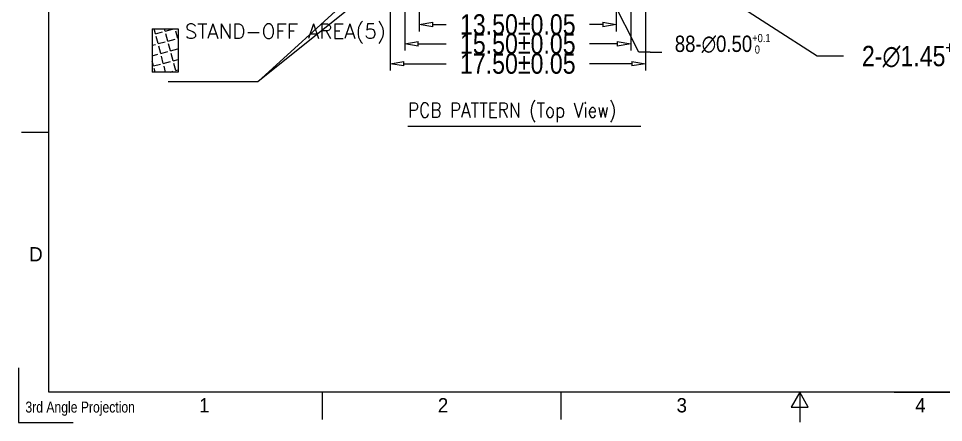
# Model space of a CAD drawing. Header units: millimetres. Extents: x 2405 to 2512, y -828 to -753.
# Drawn here: x 2405.4 to 2468.8, y -828.3 to -800.7 of the extents above; entities that cross this region are included whole.
import ezdxf

# ---------------------------------------------------------------- set-up
doc = ezdxf.new("R2010")
doc.units = ezdxf.units.MM
doc.header["$LTSCALE"] = 30.734
doc.header["$PDMODE"] = 3
doc.header["$PDSIZE"] = 8
doc.linetypes.add('HIDDEN', pattern=[0.2, 0.1, -0.1])
doc.layers.get('0').update_dxf_attribs({"linetype": 'CONTINUOUS'})
doc.layers.get('Defpoints').update_dxf_attribs({"linetype": 'CONTINUOUS'})
doc.layers.add('DIM', color=3, linetype='CONTINUOUS')
doc.layers.add('TuKuang', color=7, linetype='CONTINUOUS')
doc.styles.add('1', font='romans.shx', dxfattribs={"height": 2.5})
doc.styles.add('ROMANS', font='romans.shx')
doc.styles.get("Standard").update_dxf_attribs({"font": 'txt', "width": 0.85})
doc.dimstyles.get("Standard").update_dxf_attribs({"dimscale": 0.97, "dimtxt": 2, "dimasz": 1.2, "dimexe": 0.5, "dimexo": 0.5, "dimgap": 0.5, "dimtad": 0, "dimtoh": 1, "dimzin": 1, "dimdsep": 46, "dimtxsty": 'Standard', "dimblk": 'CLOSEDBLANK', "dimcen": 0.5, "dimclrd": 3, "dimclre": 3, "dimclrt": 4, "dimadec": 0, "dimazin": 0, "dimtp": 0.05, "dimtm": 0.05, "dimtfac": 1, "dimtofl": 0, "dimtmove": 0, "dimatfit": 3, "dimldrblk": 'CLOSEDBLANK', "dimfxl": 1, "dimtolj": 1, "dimtzin": 0, "dimlwd": 5, "dimlwe": 5, "dimarcsym": 0})

# ---------------------------------------------------------------- blocks, each defined once
blk = doc.blocks.new('_CLOSEDBLANK')
at = {"color": 0, "linetype": 'ByBlock'}
for p, q in [((-1, 0.167), (0, 0)), ((-1, 0.167), (-1, -0.167)), ((0, 0), (-1, -0.167))]:
    blk.add_line(p, q, dxfattribs=at)
blk = doc.blocks.new('*D9')
at = {"layer": 'Defpoints', "color": 0, "linetype": 'ByBlock', "transparency": 16777216}
for p in [(2446.334, -792.74), (2432.834, -793.24), (2446.334, -801.084)]:
    blk.add_point(p, dxfattribs=at)
at = {"layer": 'DIM', "color": 3, "linetype": 'ByBlock', "lineweight": 5, "transparency": 16777216}
for p, q in [((2432.834, -793.705), (2432.834, -801.548)), ((2446.334, -793.205), (2446.334, -801.548)), ((2433.764, -801.084), (2434.673, -801.084)), ((2445.404, -801.084), (2444.495, -801.084))]:
    blk.add_line(p, q, dxfattribs=at)
at = {"layer": 'DIM', "color": 3, "linetype": 'ByBlock', "lineweight": 5, "transparency": 16777216, "xscale": 0.93, "yscale": 0.93, "zscale": 0.93, "rotation": 180}
blk.add_blockref('_CLOSEDBLANK', (2432.834, -801.084), dxfattribs=at)
at = {"layer": 'DIM', "color": 3, "linetype": 'ByBlock', "lineweight": 5, "transparency": 16777216, "xscale": 0.93, "yscale": 0.93, "zscale": 0.93}
blk.add_blockref('_CLOSEDBLANK', (2446.334, -801.084), dxfattribs=at)
at = {"layer": 'DIM', "color": 4, "linetype": 'ByBlock', "transparency": 16777216, "insert": (2439.584, -801.084), "char_height": 1.395, "attachment_point": 5}
blk.add_mtext('\\A1;13.50±0.05', dxfattribs=at)
blk = doc.blocks.new('*D13')
at = {"layer": 'Defpoints', "color": 0, "linetype": 'ByBlock', "transparency": 16777216}
for p in [(2431.834, -792.715), (2447.334, -793.24), (2447.334, -802.4)]:
    blk.add_point(p, dxfattribs=at)
at = {"layer": 'DIM', "color": 3, "linetype": 'ByBlock', "lineweight": 5, "transparency": 16777216}
for p, q in [((2431.834, -793.18), (2431.834, -802.865)), ((2447.334, -793.705), (2447.334, -802.865)), ((2432.764, -802.4), (2434.673, -802.4)), ((2446.404, -802.4), (2444.495, -802.4))]:
    blk.add_line(p, q, dxfattribs=at)
at = {"layer": 'DIM', "color": 3, "linetype": 'ByBlock', "lineweight": 5, "transparency": 16777216, "xscale": 0.93, "yscale": 0.93, "zscale": 0.93, "rotation": 180}
blk.add_blockref('_CLOSEDBLANK', (2431.834, -802.4), dxfattribs=at)
at = {"layer": 'DIM', "color": 3, "linetype": 'ByBlock', "lineweight": 5, "transparency": 16777216, "xscale": 0.93, "yscale": 0.93, "zscale": 0.93}
blk.add_blockref('_CLOSEDBLANK', (2447.334, -802.4), dxfattribs=at)
at = {"layer": 'DIM', "color": 4, "linetype": 'ByBlock', "transparency": 16777216, "insert": (2439.584, -802.4), "char_height": 1.395, "attachment_point": 5}
blk.add_mtext('\\A1;15.50±0.05', dxfattribs=at)
blk = doc.blocks.new('*D14')
at = {"layer": 'Defpoints', "color": 0, "linetype": 'ByBlock', "transparency": 16777216}
for p in [(2430.834, -793.74), (2448.334, -793.74), (2448.334, -803.765)]:
    blk.add_point(p, dxfattribs=at)
at = {"layer": 'DIM', "color": 3, "linetype": 'ByBlock', "lineweight": 5, "transparency": 16777216}
for p, q in [((2430.834, -794.205), (2430.834, -804.23)), ((2448.334, -794.205), (2448.334, -804.23)), ((2431.764, -803.765), (2434.673, -803.765)), ((2447.404, -803.765), (2444.495, -803.765))]:
    blk.add_line(p, q, dxfattribs=at)
at = {"layer": 'DIM', "color": 3, "linetype": 'ByBlock', "lineweight": 5, "transparency": 16777216, "xscale": 0.93, "yscale": 0.93, "zscale": 0.93, "rotation": 180}
blk.add_blockref('_CLOSEDBLANK', (2430.834, -803.765), dxfattribs=at)
at = {"layer": 'DIM', "color": 3, "linetype": 'ByBlock', "lineweight": 5, "transparency": 16777216, "xscale": 0.93, "yscale": 0.93, "zscale": 0.93}
blk.add_blockref('_CLOSEDBLANK', (2448.334, -803.765), dxfattribs=at)
at = {"layer": 'DIM', "color": 4, "linetype": 'ByBlock', "transparency": 16777216, "insert": (2439.584, -803.765), "char_height": 1.395, "attachment_point": 5}
blk.add_mtext('\\A1;17.50±0.05', dxfattribs=at)
blk = doc.blocks.new('asdf456')
at = {"color": 8}
for p, q in [((1449.22, 15.77), (1448.09, 13.81)), ((1450.34, 13.81), (1449.22, 15.77)), ((1448.09, 13.81), (1450.34, 13.81))]:
    blk.add_line(p, q, dxfattribs=at)
at = {"layer": 'TuKuang', "color": 8}
for p, q in [((1350.05, 15.77), (1350.05, 152.96)), ((1350.05, 50.07), (1346.44, 50.07)), ((1548.39, 15.77), (1350.05, 15.77)), ((1386.16, 15.77), (1386.16, 12.16)), ((1417.69, 15.77), (1417.69, 12.16)), ((1449.22, 15.77), (1449.22, 11.8))]:
    blk.add_line(p, q, dxfattribs=at)
blk.add_lwpolyline([(1346.05, 18.99), (1346.05, 11.77), (1353.27, 11.77)], dxfattribs=at)
at = {"color": 8, "char_height": 1.8844, "attachment_point": 1, "style": '1'}
for s, insert, width in [('{\\f@Gulim|b0|i0|c134|p34;D}', (1347.46, 34.93), 9.0416), ('{\\f@Gulim|b0|i0|c0|p34;1}', (1369.9, 14.99), 8.3008), ('{\\f@Gulim|b0|i0|c134|p34;2}', (1401.43, 14.99), 8.3008), ('{\\f@Gulim|b0|i0|c134|p34;3}', (1432.96, 14.99), 8.3008), ('{\\f@Gulim|b0|i0|c134|p34;4}', (1464.49, 14.99), 8.3008)]:
    blk.add_mtext(s, dxfattribs=dict(at, insert=insert, width=width))
at = {"layer": 'TuKuang', "color": 8, "lineweight": 9, "insert": (1346.96, 14.53), "char_height": 1.4441, "width": 18.5479, "attachment_point": 1}
blk.add_mtext('{\\f@Gulim|b0|i0|c0|p34;\\C8;3rd Angle Projection}', dxfattribs=at)
blk = doc.blocks.new('P')
at = {"lineweight": 9}
blk.add_line((1851.26, 2772.63), (1883.21, 2772.63), dxfattribs=at)
at = {"lineweight": 9, "insert": (1851.27, 2775.82), "char_height": 2, "attachment_point": 1}
blk.add_mtext('{\\Fromans|c0;PCB PATTERN (Top View)}', dxfattribs=at)
blk = doc.blocks.new('*D15')
at = {"layer": 'Defpoints', "color": 0, "linetype": 'ByBlock', "transparency": 16777216}
for p in [(2446.974, -794.824), (2448.194, -795.606)]:
    blk.add_point(p, dxfattribs=at)
at = {"layer": 'DIM', "color": 3, "linetype": 'ByBlock', "lineweight": 5, "transparency": 16777216}
for p, q in [((2447.584, -795.68), (2447.584, -794.75)), ((2447.119, -795.215), (2448.049, -795.215)), ((2460.11, -803.24), (2448.978, -796.108)), ((2461.91, -803.24), (2460.11, -803.24))]:
    blk.add_line(p, q, dxfattribs=at)
at = {"layer": 'DIM', "color": 3, "linetype": 'ByBlock', "lineweight": 5, "transparency": 16777216, "xscale": 0.93, "yscale": 0.93, "zscale": 0.93, "rotation": 147.3529996918262}
blk.add_blockref('_CLOSEDBLANK', (2448.194, -795.606), dxfattribs=at)
at = {"layer": 'DIM', "color": 4, "linetype": 'ByBlock', "transparency": 16777216, "insert": (2467.236, -803.24), "char_height": 1.395, "attachment_point": 5}
blk.add_mtext('\\A1;2-∅1.45{\\H0.837000;\\S+0.05^  0.00;}', dxfattribs=at)

msp = doc.modelspace()

# ---------------------------------------------------------------- hatches: boundary and pattern name
at = {"linetype": 'HIDDEN', "lineweight": 9, "ltscale": 0.3}
h = msp.add_hatch(dxfattribs=at)
h.set_pattern_fill('ANGLE', color=8, scale=0.1, angle=15, style=0)
h.set_pattern_definition([(15, (1733.2963, -943.8148), (-0.1807851, 0.6746992), [0.508, -0.1905]), (105, (1733.2963, -943.8148), (-0.6746992, -0.1807851), [0.508, -0.1905])])
h.paths.add_polyline_path([(2416.309, -804.336), (2414.526, -804.336), (2414.526, -801.384), (2416.309, -801.384)])

# ---------------------------------------------------------------- linework, layer by layer
at = {"color": 0, "linetype": 'ByBlock'}
for p, q in [((2439.212, -789.046), (2421.769, -804.998)), ((2429.471, -798.829), (2421.769, -804.998)), ((2414.526, -801.384), (2416.309, -801.384)), ((2414.526, -801.384), (2414.526, -804.336)), ((2416.309, -801.384), (2416.309, -804.336)), ((2448.653, -802.978), (2449.46, -802.978)), ((2416.309, -804.336), (2414.526, -804.336)), ((2421.769, -804.998), (2415.613, -804.998))]:
    msp.add_line(p, q, dxfattribs=at)
at = {"color": 3, "lineweight": 5}
for p, q in [((2447.873, -802.978), (2445.198, -797.686)), ((2448.431, -802.978), (2447.873, -802.978))]:
    msp.add_line(p, q, dxfattribs=at)
at = {"color": 3, "linetype": 'ByBlock', "lineweight": 5}
msp.add_line((2448.653, -802.978), (2447.873, -802.978), dxfattribs=at)
at = {"layer": 'TuKuang', "color": 8}
msp.add_lwpolyline([(2465.372, -826.274), (2509.647, -826.274)], dxfattribs=at)

# ---------------------------------------------------------------- block references
at = {"xscale": 0.518942464007705, "yscale": 0.518942464007705, "zscale": 0.518942464007705}
msp.add_blockref('asdf456', (1706.843, -834.459), dxfattribs=at)
at = {"color": 0, "linetype": 'ByBlock', "xscale": 0.5, "yscale": 0.5, "zscale": 0.5}
msp.add_blockref('P', (1506.418, -2194.354), dxfattribs=at)

# ---------------------------------------------------------------- texts
at = {"color": 0, "linetype": 'ByBlock', "insert": (2416.763, -801.045), "char_height": 1, "width": 15.18866, "attachment_point": 1, "style": 'ROMANS'}
msp.add_mtext('STAND-OFF AREA(5)', dxfattribs=at)
at = {"color": 4, "linetype": 'ByBlock', "insert": (2453.625, -802.401), "char_height": 1.12, "attachment_point": 5}
msp.add_mtext('\\A1;88-∅0.50{\\H0.5x;\\S+0.1^  0;}', dxfattribs=at)

# ---------------------------------------------------------------- dimensions: what is measured, and where the dimension line sits
at = {"layer": 'DIM', "color": 0, "linetype": 'ByBlock'}
for base, p1, p2, picture, middle in [((2447.334, -802.4), (2431.834, -792.715), (2447.334, -793.24), '*D13', (2439.584, -802.4)), ((2446.334, -801.084), (2432.834, -793.24), (2446.334, -792.74), '*D9', (2439.584, -801.084)), ((2448.334, -803.765), (2430.834, -793.74), (2448.334, -793.74), '*D14', (2439.584, -803.765))]:
    dim = msp.add_linear_dim(base=base, p1=p1, p2=p2, dimstyle='Standard', override={"dimscale": 0.93, "dimtxt": 1.5, "dimasz": 1, "dimexe": 0.49975, "dimexo": 0.49975, "dimgap": 0.49975, "dimtoh": 0, "dimtol": 1}, dxfattribs=at)
    dim.commit()
    dim.dimension.update_dxf_attribs({"geometry": picture, "text_midpoint": middle})
dim = msp.add_diameter_dim_2p(p1=(2446.974, -794.824), p2=(2448.194, -795.606), text='2-<>', dimstyle='Standard', override={"dimscale": 0.93, "dimtxt": 1.5, "dimasz": 1, "dimexe": 0.49975, "dimexo": 0.49975, "dimgap": 0.49975, "dimtih": 1, "dimtol": 1, "dimlim": 0, "dimtp": 0.05, "dimtm": 0, "dimtfac": 0.6, "dimtdec": 2, "dimtolj": 1}, dxfattribs=at)
dim.commit()
dim.dimension.update_dxf_attribs({"geometry": '*D15', "text_midpoint": (2467.236, -803.24), "dimtype": 131})

doc.saveas('drawing.dxf')
